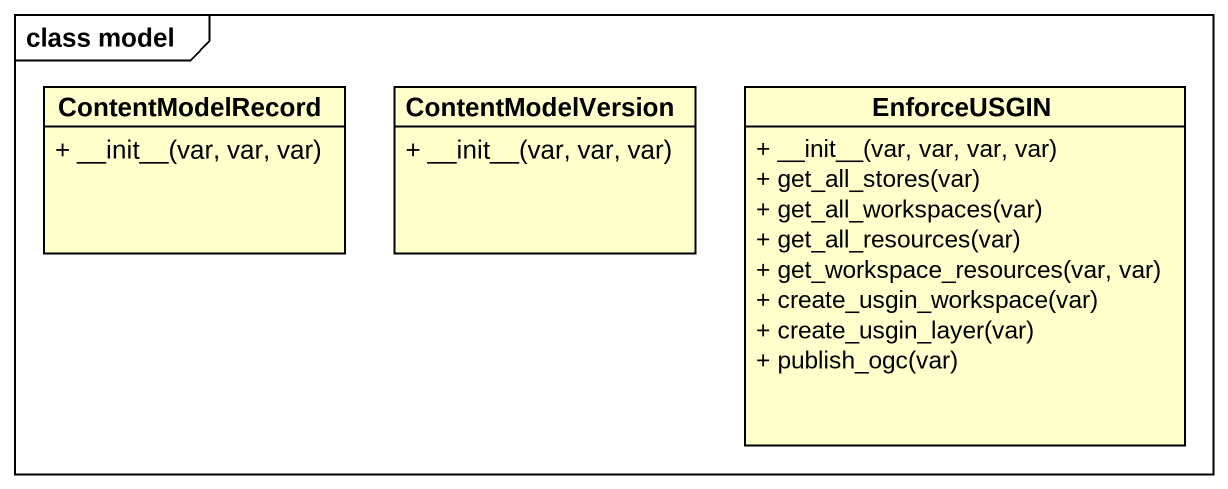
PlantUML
@startuml
mainframe class model
hide circle
hide empty members
skinparam classAttributeIconSize 0
class ContentModelRecord {
  + ~__init~__(var, var, var)
}
class ContentModelVersion {
  + ~__init~__(var, var, var)
}
class EnforceUSGIN {
  + ~__init~__(var, var, var, var)
  + get_all_stores(var)
  + get_all_workspaces(var)
  + get_all_resources(var)
  + get_workspace_resources(var, var)
  + create_usgin_workspace(var)
  + create_usgin_layer(var)
  + publish_ogc(var)
}
@enduml
